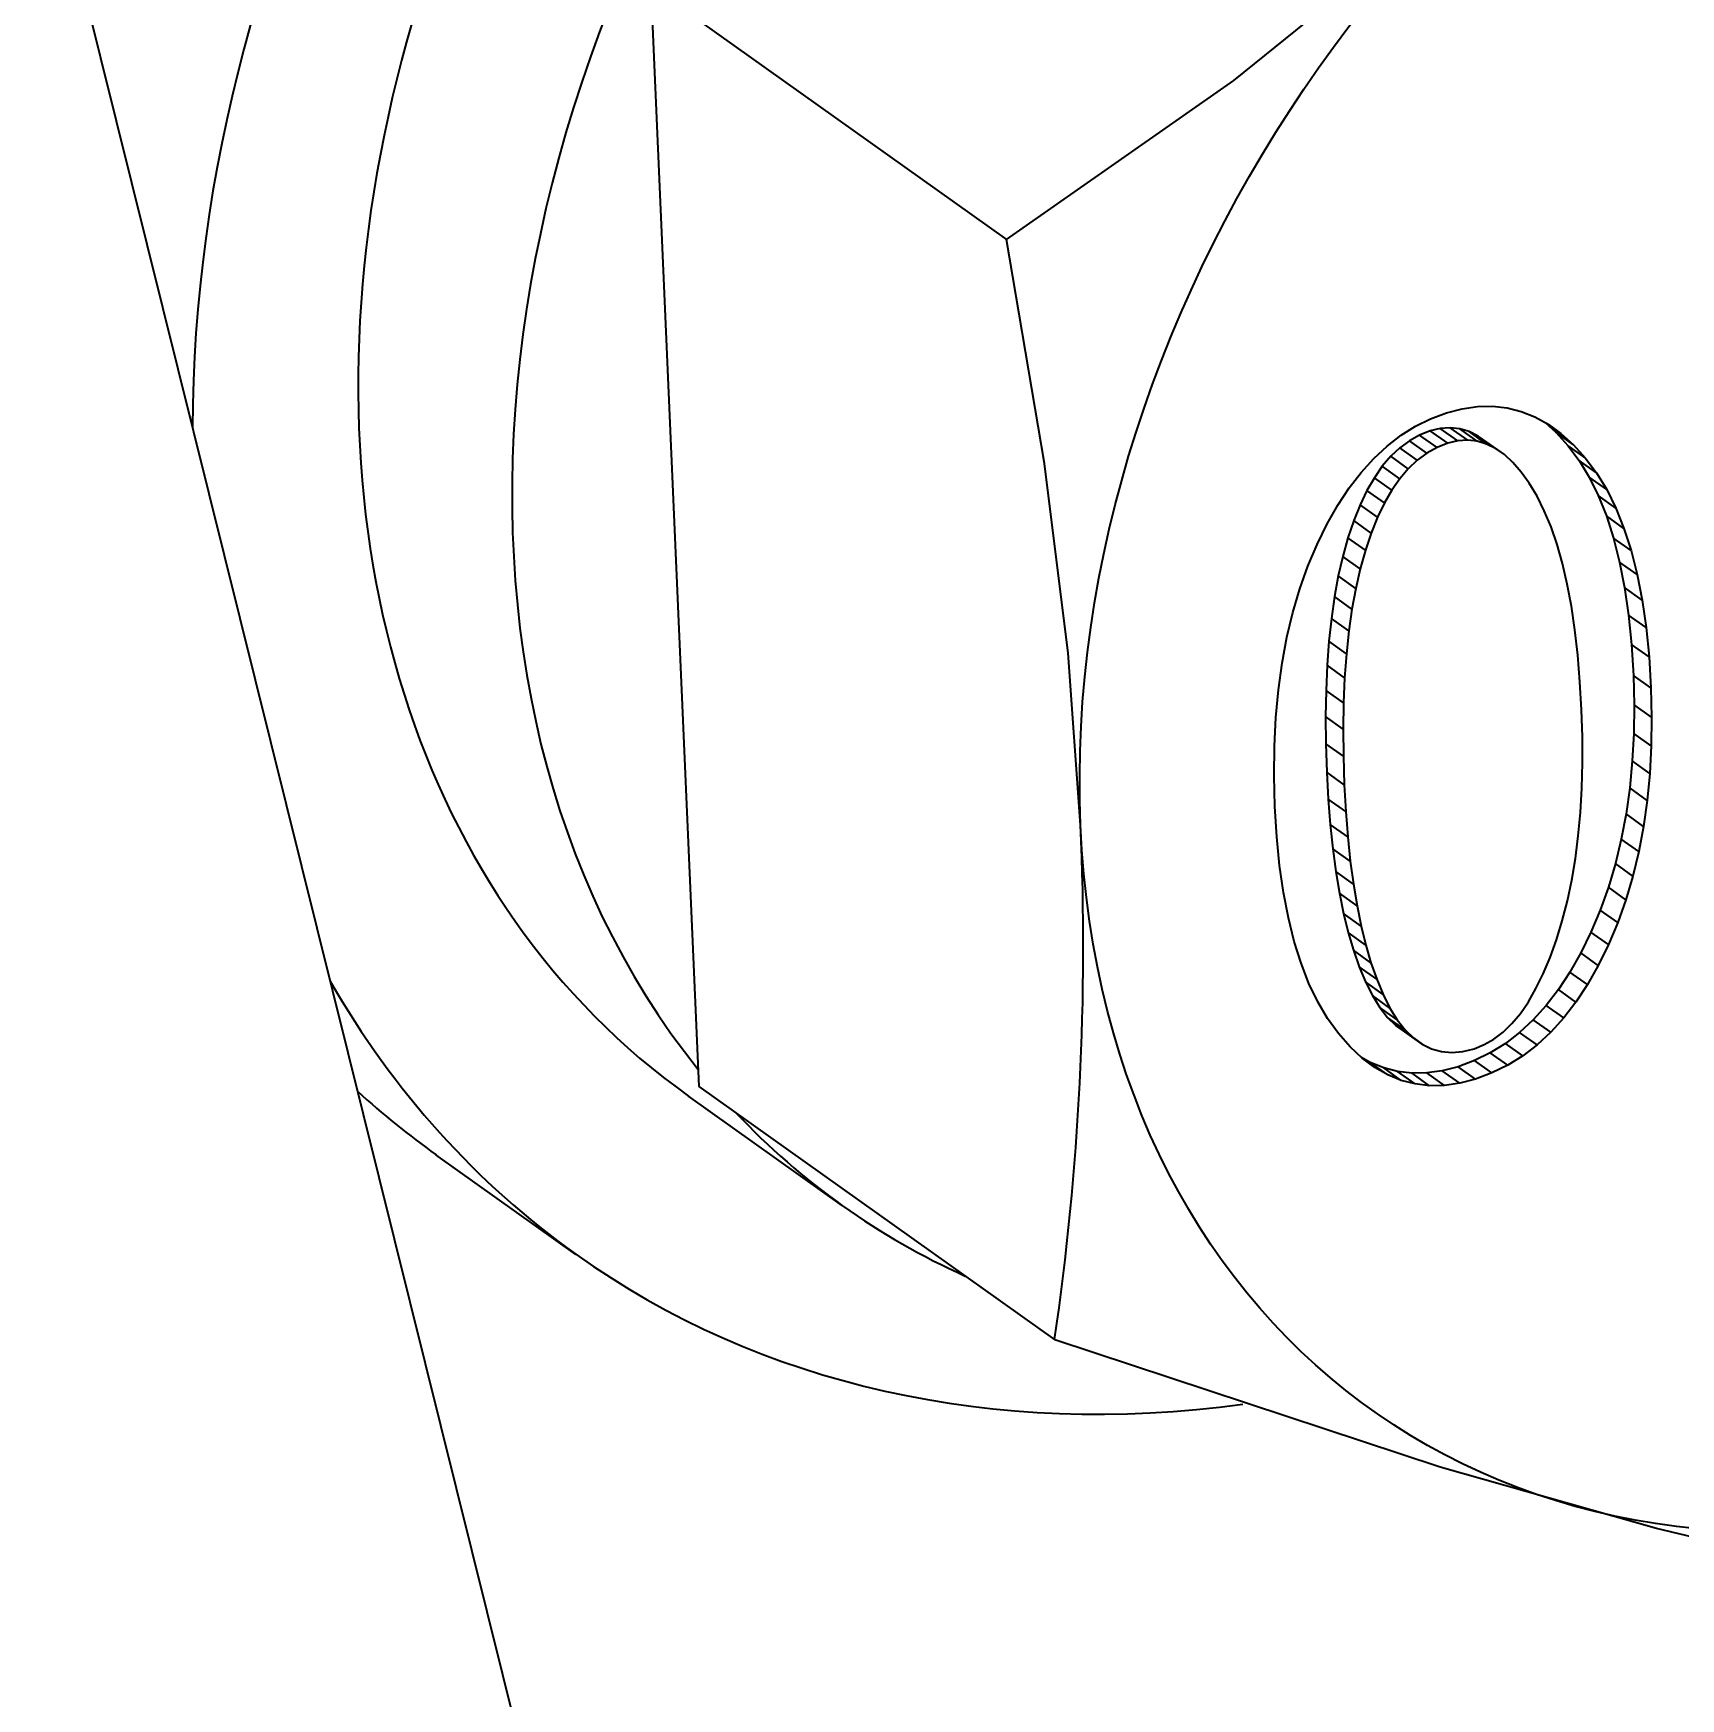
# Model space of a CAD drawing. Header units: millimetres. Extents: x 1333 to 129696, y -57210 to 105899.
# Drawn here: x 57155.808 to 57158.883, y 101189.66 to 101192.769 of the extents above; entities that cross this region are included whole.
import ezdxf

# ---------------------------------------------------------------- set-up
doc = ezdxf.new("R2010")
doc.units = ezdxf.units.MM
doc.header["$LTSCALE"] = 0.5
doc.layers.add('标注线', color=3, linetype='Continuous', lineweight=18)
doc.styles.add('DIM', font='romans.shx', dxfattribs={"width": 0.8, "bigfont": 'bigfont.shx'})
doc.dimstyles.new('DEH 1-1', dxfattribs={"dimtxt": 3.5, "dimasz": 2.5, "dimexe": 1, "dimexo": 0.625, "dimgap": 1.2, "dimtad": 1, "dimtoh": 1, "dimdsep": 46, "dimtxsty": 'DIM', "dimblk": 'OPEN', "dimcen": 0, "dimclrd": 8, "dimclre": 8, "dimclrt": 2, "dimazin": 2, "dimtfac": 0.5, "dimtmove": 0, "dimatfit": 3, "dimldrblk": 'OPEN', "dimfxl": 0, "dimtolj": 2, "dimlwd": 18, "dimlwe": 18, "dimarcsym": 0})

# ---------------------------------------------------------------- blocks, each defined once
blk = doc.blocks.new('_Open')
at = {"color": 0, "linetype": 'ByBlock', "lineweight": -2}
for p, q in [((-1, 0.1667), (0, 0)), ((-1, -0.1667), (0, 0)), ((0, 0), (-1, 0))]:
    blk.add_line(p, q, dxfattribs=at)

msp = doc.modelspace()

# ---------------------------------------------------------------- linework, layer by layer
at = {"color": 7, "lineweight": 35}
msp.add_line((57154.2898, 101199.332), (57160.2014, 101175.5628), dxfattribs=at)
at = {"color": 7, "lineweight": 35, "ltscale": 0.205599}
msp.add_line((57156.9607, 101192.8566), (57157.0507, 101190.8026), dxfattribs=at)
at = {"color": 7, "lineweight": 35, "ltscale": 0.081517}
for p, q in [((57156.9607, 101192.8566), (57157.6248, 101192.3839)), ((57157.0507, 101190.8026), (57157.7148, 101190.3298))]:
    msp.add_line(p, q, dxfattribs=at)
at = {"color": 7, "lineweight": 35, "ltscale": 0.003058}
for p, q in [((57158.4461, 101192.0602), (57158.4757, 101192.0678)), ((57158.4679, 101190.8395), (57158.4383, 101190.8318)), ((57158.5006, 101190.8163), (57158.471, 101190.8086))]:
    msp.add_line(p, q, dxfattribs=at)
at = {"color": 7, "lineweight": 35, "ltscale": 0.002904}
msp.add_line((57158.4757, 101192.0678), (57158.5044, 101192.0719), dxfattribs=at)
at = {"color": 7, "lineweight": 35, "ltscale": 0.002796}
msp.add_line((57158.5044, 101192.0719), (57158.5324, 101192.0725), dxfattribs=at)
at = {"color": 7, "lineweight": 35, "ltscale": 0.002733}
msp.add_line((57158.5324, 101192.0725), (57158.5596, 101192.0694), dxfattribs=at)
at = {"color": 7, "lineweight": 35, "ltscale": 0.002713}
msp.add_line((57158.5596, 101192.0694), (57158.5859, 101192.0628), dxfattribs=at)
at = {"color": 7, "lineweight": 35, "ltscale": 0.002747}
msp.add_line((57158.5859, 101192.0628), (57158.6114, 101192.0526), dxfattribs=at)
at = {"color": 7, "lineweight": 35, "ltscale": 0.003199}
msp.add_line((57158.3614, 101192.0182), (57158.3885, 101192.0352), dxfattribs=at)
at = {"color": 7, "lineweight": 35, "ltscale": 0.003148}
msp.add_line((57158.3885, 101192.0352), (57158.4167, 101192.0492), dxfattribs=at)
at = {"color": 7, "lineweight": 35, "ltscale": 0.00314}
msp.add_line((57158.4167, 101192.0492), (57158.4461, 101192.0602), dxfattribs=at)
at = {"color": 7, "lineweight": 35, "ltscale": 0.001841}
for p, q in [((57158.4531, 101192.0322), (57158.4347, 101192.031)), ((57158.4858, 101192.009), (57158.4674, 101192.0077))]:
    msp.add_line(p, q, dxfattribs=at)
at = {"color": 7, "lineweight": 35, "ltscale": 0.001799}
for p, q in [((57158.471, 101192.0303), (57158.4531, 101192.0322)), ((57158.5036, 101192.007), (57158.4858, 101192.009))]:
    msp.add_line(p, q, dxfattribs=at)
at = {"color": 7, "lineweight": 35, "ltscale": 0.004008}
for p, q in [((57158.4858, 101192.009), (57158.4531, 101192.0322)), ((57158.4286, 101191.9955), (57158.396, 101192.0187)), ((57158.4486, 101192.0033), (57158.4159, 101192.0265)), ((57158.4674, 101192.0077), (57158.4347, 101192.031)), ((57158.538, 101191.9937), (57158.5053, 101192.0169)), ((57158.6831, 101192.0007), (57158.6504, 101192.0239)), ((57158.3749, 101191.9558), (57158.3423, 101191.9791)), ((57158.7054, 101191.9762), (57158.6727, 101191.9995)), ((57158.3176, 101191.8651), (57158.2849, 101191.8883)), ((57158.7623, 101191.8824), (57158.7297, 101191.9057)), ((57158.3058, 101191.8357), (57158.2731, 101191.8589)), ((57158.295, 101191.8035), (57158.2623, 101191.8268)), ((57158.2853, 101191.769), (57158.2527, 101191.7922)), ((57158.277, 101191.7324), (57158.2443, 101191.7556)), ((57158.802, 101191.7585), (57158.7693, 101191.7817)), ((57158.8113, 101191.7105), (57158.7787, 101191.7338)), ((57158.8188, 101191.6592), (57158.7861, 101191.6824)), ((57158.2594, 101191.6103), (57158.2267, 101191.6336)), ((57158.8243, 101191.6045), (57158.7916, 101191.6277)), ((57158.8278, 101191.5465), (57158.7952, 101191.5697)), ((57158.2532, 101191.4698), (57158.2206, 101191.493)), ((57158.2537, 101191.4189), (57158.2211, 101191.4421)), ((57158.2554, 101191.3659), (57158.2228, 101191.3891)), ((57158.821, 101191.3367), (57158.7883, 101191.36)), ((57158.8052, 101191.241), (57158.7725, 101191.2642)), ((57158.2956, 101191.0665), (57158.263, 101191.0898)), ((57158.7486, 101191.0675), (57158.716, 101191.0907)), ((57158.3279, 101190.9743), (57158.2952, 101190.9976)), ((57158.3406, 101190.9489), (57158.3079, 101190.9722)), ((57158.3542, 101190.9269), (57158.3216, 101190.9501)), ((57158.6651, 101190.9304), (57158.6324, 101190.9537)), ((57158.3689, 101190.9083), (57158.3362, 101190.9315)), ((57158.3844, 101190.8931), (57158.3518, 101190.9163)), ((57158.401, 101190.8812), (57158.3683, 101190.9045)), ((57158.5887, 101190.8596), (57158.5561, 101190.8829)), ((57158.6155, 101190.8802), (57158.5828, 101190.9034)), ((57158.5312, 101190.8277), (57158.4986, 101190.8509)), ((57158.5607, 101190.8421), (57158.528, 101190.8654)), ((57158.3365, 101190.8242), (57158.3038, 101190.8474)), ((57158.3616, 101190.8139), (57158.329, 101190.8371)), ((57158.4424, 101190.8045), (57158.4097, 101190.8278)), ((57158.471, 101190.8086), (57158.4383, 101190.8318))]:
    msp.add_line(p, q, dxfattribs=at)
at = {"color": 7, "lineweight": 35, "ltscale": 0.002829}
msp.add_line((57158.6114, 101192.0526), (57158.6361, 101192.0389), dxfattribs=at)
at = {"color": 7, "lineweight": 35, "ltscale": 0.002707}
msp.add_line((57158.6304, 101192.0421), (57158.6504, 101192.0239), dxfattribs=at)
at = {"color": 7, "lineweight": 35, "ltscale": 0.003176}
msp.add_line((57158.66, 101192.0216), (57158.6341, 101192.04), dxfattribs=at)
at = {"color": 7, "lineweight": 35, "ltscale": 0.002954}
msp.add_line((57158.6361, 101192.0389), (57158.66, 101192.0216), dxfattribs=at)
at = {"color": 7, "lineweight": 35, "ltscale": 0.003272}
msp.add_line((57158.3355, 101191.9982), (57158.3614, 101192.0182), dxfattribs=at)
at = {"color": 7, "lineweight": 35, "ltscale": 0.002224}
for p, q in [((57158.3771, 101192.0082), (57158.3592, 101191.995)), ((57158.4097, 101191.985), (57158.3918, 101191.9718))]:
    msp.add_line(p, q, dxfattribs=at)
at = {"color": 7, "lineweight": 35, "ltscale": 0.002164}
msp.add_line((57158.396, 101192.0187), (57158.3771, 101192.0082), dxfattribs=at)
at = {"color": 7, "lineweight": 35, "ltscale": 0.004009}
for p, q in [((57158.4097, 101191.985), (57158.3771, 101192.0082)), ((57158.5036, 101192.007), (57158.471, 101192.0303)), ((57158.521, 101192.0019), (57158.4884, 101192.0252)), ((57158.5544, 101191.9822), (57158.5217, 101192.0054)), ((57158.3918, 101191.9718), (57158.3592, 101191.995)), ((57158.7263, 101191.9483), (57158.6937, 101191.9715)), ((57158.3442, 101191.9159), (57158.3116, 101191.9391)), ((57158.3591, 101191.9372), (57158.3264, 101191.9605)), ((57158.7453, 101191.917), (57158.7126, 101191.9403)), ((57158.3304, 101191.8919), (57158.2977, 101191.9151)), ((57158.7775, 101191.8445), (57158.7448, 101191.8677)), ((57158.7907, 101191.8032), (57158.758, 101191.8264)), ((57158.2698, 101191.6937), (57158.2372, 101191.717)), ((57158.264, 101191.6531), (57158.2313, 101191.6763)), ((57158.2561, 101191.5655), (57158.2234, 101191.5888)), ((57158.254, 101191.5187), (57158.2214, 101191.5419)), ((57158.8292, 101191.4918), (57158.7966, 101191.515)), ((57158.8285, 101191.4386), (57158.7959, 101191.4618)), ((57158.8258, 101191.3869), (57158.7931, 101191.4102)), ((57158.2582, 101191.3159), (57158.2255, 101191.3391)), ((57158.2619, 101191.2683), (57158.2292, 101191.2916)), ((57158.2666, 101191.2231), (57158.234, 101191.2464)), ((57158.2724, 101191.1804), (57158.2397, 101191.2036)), ((57158.7941, 101191.1953), (57158.7615, 101191.2186)), ((57158.2792, 101191.14), (57158.2465, 101191.1633)), ((57158.7811, 101191.1512), (57158.7484, 101191.1744)), ((57158.7659, 101191.1086), (57158.7332, 101191.1318)), ((57158.2869, 101191.1021), (57158.2542, 101191.1253)), ((57158.3053, 101191.0334), (57158.2727, 101191.0567)), ((57158.7297, 101191.0286), (57158.6971, 101191.0519)), ((57158.3161, 101191.0027), (57158.2834, 101191.0259)), ((57158.7095, 101190.9929), (57158.6768, 101191.0161)), ((57158.688, 101190.9601), (57158.6553, 101190.9834)), ((57158.3877, 101190.8072), (57158.355, 101190.8304)), ((57158.4146, 101190.804), (57158.3819, 101190.8273)), ((57158.5006, 101190.8163), (57158.4679, 101190.8395))]:
    msp.add_line(p, q, dxfattribs=at)
at = {"color": 7, "lineweight": 35, "ltscale": 0.002143}
for p, q in [((57158.4159, 101192.0265), (57158.396, 101192.0187)), ((57158.4486, 101192.0033), (57158.4286, 101191.9955))]:
    msp.add_line(p, q, dxfattribs=at)
at = {"color": 7, "lineweight": 35, "ltscale": 0.001931}
msp.add_line((57158.4347, 101192.031), (57158.4159, 101192.0265), dxfattribs=at)
at = {"color": 7, "lineweight": 35, "ltscale": 0.001932}
msp.add_line((57158.4674, 101192.0077), (57158.4486, 101192.0033), dxfattribs=at)
at = {"color": 7, "lineweight": 35, "ltscale": 0.001813}
for p, q in [((57158.4884, 101192.0252), (57158.471, 101192.0303)), ((57158.521, 101192.0019), (57158.5036, 101192.007))]:
    msp.add_line(p, q, dxfattribs=at)
at = {"color": 7, "lineweight": 35, "ltscale": 0.001882}
for p, q in [((57158.5053, 101192.0169), (57158.4884, 101192.0252)), ((57158.538, 101191.9937), (57158.521, 101192.0019))]:
    msp.add_line(p, q, dxfattribs=at)
at = {"color": 7, "lineweight": 35, "ltscale": 0.002003}
for p, q in [((57158.5217, 101192.0054), (57158.5053, 101192.0169)), ((57158.5544, 101191.9822), (57158.538, 101191.9937))]:
    msp.add_line(p, q, dxfattribs=at)
at = {"color": 7, "lineweight": 35, "ltscale": 0.003309}
for p, q in [((57158.6504, 101192.0239), (57158.6727, 101191.9995)), ((57158.5561, 101190.8829), (57158.528, 101190.8654)), ((57158.5887, 101190.8596), (57158.5607, 101190.8421))]:
    msp.add_line(p, q, dxfattribs=at)
at = {"color": 7, "lineweight": 35, "ltscale": 0.003112}
msp.add_line((57158.66, 101192.0216), (57158.6831, 101192.0007), dxfattribs=at)
at = {"color": 7, "lineweight": 35, "ltscale": 0.003308}
msp.add_line((57158.6831, 101192.0007), (57158.7054, 101191.9762), dxfattribs=at)
at = {"color": 7, "lineweight": 35, "ltscale": 0.003513}
msp.add_line((57158.2872, 101191.9491), (57158.3108, 101191.9751), dxfattribs=at)
at = {"color": 7, "lineweight": 35, "ltscale": 0.003379}
msp.add_line((57158.3108, 101191.9751), (57158.3355, 101191.9982), dxfattribs=at)
at = {"color": 7, "lineweight": 35, "ltscale": 0.002446}
msp.add_line((57158.3423, 101191.9791), (57158.3264, 101191.9605), dxfattribs=at)
at = {"color": 7, "lineweight": 35, "ltscale": 0.002323}
msp.add_line((57158.3592, 101191.995), (57158.3423, 101191.9791), dxfattribs=at)
at = {"color": 7, "lineweight": 35, "ltscale": 0.002322}
msp.add_line((57158.3918, 101191.9718), (57158.3749, 101191.9558), dxfattribs=at)
at = {"color": 7, "lineweight": 35, "ltscale": 0.002165}
msp.add_line((57158.4286, 101191.9955), (57158.4097, 101191.985), dxfattribs=at)
at = {"color": 7, "lineweight": 35, "ltscale": 0.002163}
msp.add_line((57158.5703, 101191.9676), (57158.5544, 101191.9822), dxfattribs=at)
at = {"color": 7, "lineweight": 35, "ltscale": 0.003489}
msp.add_line((57158.6727, 101191.9995), (57158.6937, 101191.9715), dxfattribs=at)
at = {"color": 7, "lineweight": 35, "ltscale": 0.003658}
for p, q in [((57158.6937, 101191.9715), (57158.7126, 101191.9403)), ((57158.7263, 101191.9483), (57158.7453, 101191.917))]:
    msp.add_line(p, q, dxfattribs=at)
at = {"color": 7, "lineweight": 35, "ltscale": 0.00349}
msp.add_line((57158.7054, 101191.9762), (57158.7263, 101191.9483), dxfattribs=at)
at = {"color": 7, "lineweight": 35, "ltscale": 0.003671}
msp.add_line((57158.2648, 101191.92), (57158.2872, 101191.9491), dxfattribs=at)
at = {"color": 7, "lineweight": 35, "ltscale": 0.002774}
for p, q in [((57158.3116, 101191.9391), (57158.2977, 101191.9151)), ((57158.3442, 101191.9159), (57158.3304, 101191.8919))]:
    msp.add_line(p, q, dxfattribs=at)
at = {"color": 7, "lineweight": 35, "ltscale": 0.002598}
for p, q in [((57158.3264, 101191.9605), (57158.3116, 101191.9391)), ((57158.3591, 101191.9372), (57158.3442, 101191.9159))]:
    msp.add_line(p, q, dxfattribs=at)
at = {"color": 7, "lineweight": 35, "ltscale": 0.002447}
msp.add_line((57158.3749, 101191.9558), (57158.3591, 101191.9372), dxfattribs=at)
at = {"color": 7, "lineweight": 35, "ltscale": 0.002363}
msp.add_line((57158.5858, 101191.9497), (57158.5703, 101191.9676), dxfattribs=at)
at = {"color": 7, "lineweight": 35, "ltscale": 0.002577}
msp.add_line((57158.6008, 101191.9287), (57158.5858, 101191.9497), dxfattribs=at)
at = {"color": 7, "lineweight": 35, "ltscale": 0.003858}
for p, q in [((57158.7126, 101191.9403), (57158.7297, 101191.9057)), ((57158.7453, 101191.917), (57158.7623, 101191.8824))]:
    msp.add_line(p, q, dxfattribs=at)
at = {"color": 7, "lineweight": 35, "ltscale": 0.003845}
msp.add_line((57158.2436, 101191.8879), (57158.2648, 101191.92), dxfattribs=at)
at = {"color": 7, "lineweight": 35, "ltscale": 0.002967}
msp.add_line((57158.2977, 101191.9151), (57158.2849, 101191.8883), dxfattribs=at)
at = {"color": 7, "lineweight": 35, "ltscale": 0.002821}
msp.add_line((57158.6153, 101191.9045), (57158.6008, 101191.9287), dxfattribs=at)
at = {"color": 7, "lineweight": 35, "ltscale": 0.004045}
msp.add_line((57158.2236, 101191.8528), (57158.2436, 101191.8879), dxfattribs=at)
at = {"color": 7, "lineweight": 35, "ltscale": 0.00317}
msp.add_line((57158.2849, 101191.8883), (57158.2731, 101191.8589), dxfattribs=at)
at = {"color": 7, "lineweight": 35, "ltscale": 0.002966}
msp.add_line((57158.3304, 101191.8919), (57158.3176, 101191.8651), dxfattribs=at)
at = {"color": 7, "lineweight": 35, "ltscale": 0.00304}
msp.add_line((57158.6289, 101191.8774), (57158.6153, 101191.9045), dxfattribs=at)
at = {"color": 7, "lineweight": 35, "ltscale": 0.003251}
msp.add_line((57158.6414, 101191.8474), (57158.6289, 101191.8774), dxfattribs=at)
at = {"color": 7, "lineweight": 35, "ltscale": 0.004086}
for p, q in [((57158.7297, 101191.9057), (57158.7448, 101191.8677)), ((57158.7623, 101191.8824), (57158.7775, 101191.8445))]:
    msp.add_line(p, q, dxfattribs=at)
at = {"color": 7, "lineweight": 35, "ltscale": 0.004255}
msp.add_line((57158.2047, 101191.8146), (57158.2236, 101191.8528), dxfattribs=at)
at = {"color": 7, "lineweight": 35, "ltscale": 0.003392}
for p, q in [((57158.2731, 101191.8589), (57158.2623, 101191.8268)), ((57158.3058, 101191.8357), (57158.295, 101191.8035))]:
    msp.add_line(p, q, dxfattribs=at)
at = {"color": 7, "lineweight": 35, "ltscale": 0.003171}
msp.add_line((57158.3176, 101191.8651), (57158.3058, 101191.8357), dxfattribs=at)
at = {"color": 7, "lineweight": 35, "ltscale": 0.003472}
msp.add_line((57158.6527, 101191.8145), (57158.6414, 101191.8474), dxfattribs=at)
at = {"color": 7, "lineweight": 35, "ltscale": 0.004338}
for p, q in [((57158.7448, 101191.8677), (57158.758, 101191.8264)), ((57158.7775, 101191.8445), (57158.7907, 101191.8032))]:
    msp.add_line(p, q, dxfattribs=at)
at = {"color": 7, "lineweight": 35, "ltscale": 0.00441}
msp.add_line((57158.1874, 101191.7741), (57158.2047, 101191.8146), dxfattribs=at)
at = {"color": 7, "lineweight": 35, "ltscale": 0.003586}
for p, q in [((57158.2623, 101191.8268), (57158.2527, 101191.7922)), ((57158.295, 101191.8035), (57158.2853, 101191.769))]:
    msp.add_line(p, q, dxfattribs=at)
at = {"color": 7, "lineweight": 35, "ltscale": 0.003706}
msp.add_line((57158.6628, 101191.7789), (57158.6527, 101191.8145), dxfattribs=at)
at = {"color": 7, "lineweight": 35, "ltscale": 0.004607}
msp.add_line((57158.758, 101191.8264), (57158.7693, 101191.7817), dxfattribs=at)
at = {"color": 7, "lineweight": 35, "ltscale": 0.003753}
for p, q in [((57158.2527, 101191.7922), (57158.2443, 101191.7556)), ((57158.2853, 101191.769), (57158.277, 101191.7324))]:
    msp.add_line(p, q, dxfattribs=at)
at = {"color": 7, "lineweight": 35, "ltscale": 0.004605}
msp.add_line((57158.7907, 101191.8032), (57158.802, 101191.7585), dxfattribs=at)
at = {"color": 7, "lineweight": 35, "ltscale": 0.004507}
msp.add_line((57158.1722, 101191.7316), (57158.1874, 101191.7741), dxfattribs=at)
at = {"color": 7, "lineweight": 35, "ltscale": 0.003927}
msp.add_line((57158.2443, 101191.7556), (57158.2372, 101191.717), dxfattribs=at)
at = {"color": 7, "lineweight": 35, "ltscale": 0.003949}
msp.add_line((57158.6717, 101191.7404), (57158.6628, 101191.7789), dxfattribs=at)
at = {"color": 7, "lineweight": 35, "ltscale": 0.004889}
msp.add_line((57158.7693, 101191.7817), (57158.7787, 101191.7338), dxfattribs=at)
at = {"color": 7, "lineweight": 35, "ltscale": 0.00489}
for p, q in [((57158.802, 101191.7585), (57158.8113, 101191.7105)), ((57158.2214, 101191.5419), (57158.2206, 101191.493)), ((57158.254, 101191.5187), (57158.2532, 101191.4698))]:
    msp.add_line(p, q, dxfattribs=at)
at = {"color": 7, "lineweight": 35, "ltscale": 0.004618}
msp.add_line((57158.1592, 101191.6873), (57158.1722, 101191.7316), dxfattribs=at)
at = {"color": 7, "lineweight": 35, "ltscale": 0.003929}
msp.add_line((57158.277, 101191.7324), (57158.2698, 101191.6937), dxfattribs=at)
at = {"color": 7, "lineweight": 35, "ltscale": 0.004202}
msp.add_line((57158.6794, 101191.6991), (57158.6717, 101191.7404), dxfattribs=at)
at = {"color": 7, "lineweight": 35, "ltscale": 0.005188}
for p, q in [((57158.7787, 101191.7338), (57158.7861, 101191.6824)), ((57158.8113, 101191.7105), (57158.8188, 101191.6592))]:
    msp.add_line(p, q, dxfattribs=at)
at = {"color": 7, "lineweight": 35, "ltscale": 0.004111}
for p, q in [((57158.2372, 101191.717), (57158.2313, 101191.6763)), ((57158.2698, 101191.6937), (57158.264, 101191.6531)), ((57158.6971, 101191.0519), (57158.6768, 101191.0161)), ((57158.7297, 101191.0286), (57158.7095, 101190.9929))]:
    msp.add_line(p, q, dxfattribs=at)
at = {"color": 7, "lineweight": 35, "ltscale": 0.004462}
msp.add_line((57158.6859, 101191.6549), (57158.6794, 101191.6991), dxfattribs=at)
at = {"color": 7, "lineweight": 35, "ltscale": 0.004746}
msp.add_line((57158.1482, 101191.6412), (57158.1592, 101191.6873), dxfattribs=at)
at = {"color": 7, "lineweight": 35, "ltscale": 0.004298}
for p, q in [((57158.2313, 101191.6763), (57158.2267, 101191.6336)), ((57158.264, 101191.6531), (57158.2594, 101191.6103))]:
    msp.add_line(p, q, dxfattribs=at)
at = {"color": 7, "lineweight": 35, "ltscale": 0.005497}
for p, q in [((57158.7861, 101191.6824), (57158.7916, 101191.6277)), ((57158.8188, 101191.6592), (57158.8243, 101191.6045))]:
    msp.add_line(p, q, dxfattribs=at)
at = {"color": 7, "lineweight": 35, "ltscale": 0.004885}
msp.add_line((57158.1393, 101191.5931), (57158.1482, 101191.6412), dxfattribs=at)
at = {"color": 7, "lineweight": 35, "ltscale": 0.004491}
for p, q in [((57158.2267, 101191.6336), (57158.2234, 101191.5888)), ((57158.2594, 101191.6103), (57158.2561, 101191.5655))]:
    msp.add_line(p, q, dxfattribs=at)
at = {"color": 7, "lineweight": 35, "ltscale": 0.004727}
msp.add_line((57158.6913, 101191.608), (57158.6859, 101191.6549), dxfattribs=at)
at = {"color": 7, "lineweight": 35, "ltscale": 0.005813}
for p, q in [((57158.7916, 101191.6277), (57158.7952, 101191.5697)), ((57158.8243, 101191.6045), (57158.8278, 101191.5465))]:
    msp.add_line(p, q, dxfattribs=at)
at = {"color": 7, "lineweight": 35, "ltscale": 0.004995}
msp.add_line((57158.6954, 101191.5582), (57158.6913, 101191.608), dxfattribs=at)
at = {"color": 7, "lineweight": 35, "ltscale": 0.005036}
msp.add_line((57158.1324, 101191.5432), (57158.1393, 101191.5931), dxfattribs=at)
at = {"color": 7, "lineweight": 35, "ltscale": 0.004689}
for p, q in [((57158.2234, 101191.5888), (57158.2214, 101191.5419)), ((57158.2561, 101191.5655), (57158.254, 101191.5187))]:
    msp.add_line(p, q, dxfattribs=at)
at = {"color": 7, "lineweight": 35, "ltscale": 0.005471}
msp.add_line((57158.7952, 101191.5697), (57158.7966, 101191.515), dxfattribs=at)
at = {"color": 7, "lineweight": 35, "ltscale": 0.005198}
msp.add_line((57158.1277, 101191.4915), (57158.1324, 101191.5432), dxfattribs=at)
at = {"color": 7, "lineweight": 35, "ltscale": 0.005268}
msp.add_line((57158.6984, 101191.5056), (57158.6954, 101191.5582), dxfattribs=at)
at = {"color": 7, "lineweight": 35, "ltscale": 0.005472}
msp.add_line((57158.8278, 101191.5465), (57158.8292, 101191.4918), dxfattribs=at)
at = {"color": 7, "lineweight": 35, "ltscale": 0.005038}
msp.add_line((57158.6999, 101191.4552), (57158.6984, 101191.5056), dxfattribs=at)
at = {"color": 7, "lineweight": 35, "ltscale": 0.005318}
for p, q in [((57158.7966, 101191.515), (57158.7959, 101191.4618)), ((57158.8292, 101191.4918), (57158.8285, 101191.4386))]:
    msp.add_line(p, q, dxfattribs=at)
at = {"color": 7, "lineweight": 35, "ltscale": 0.005368}
msp.add_line((57158.125, 101191.4379), (57158.1277, 101191.4915), dxfattribs=at)
at = {"color": 7, "lineweight": 35, "ltscale": 0.005094}
for p, q in [((57158.2206, 101191.493), (57158.2211, 101191.4421)), ((57158.2532, 101191.4698), (57158.2537, 101191.4189))]:
    msp.add_line(p, q, dxfattribs=at)
at = {"color": 7, "lineweight": 35, "ltscale": 0.005302}
for p, q in [((57158.2211, 101191.4421), (57158.2228, 101191.3891)), ((57158.2537, 101191.4189), (57158.2554, 101191.3659))]:
    msp.add_line(p, q, dxfattribs=at)
at = {"color": 7, "lineweight": 35, "ltscale": 0.004869}
msp.add_line((57158.7001, 101191.4066), (57158.6999, 101191.4552), dxfattribs=at)
at = {"color": 7, "lineweight": 35, "ltscale": 0.005174}
for p, q in [((57158.7959, 101191.4618), (57158.7931, 101191.4102)), ((57158.8285, 101191.4386), (57158.8258, 101191.3869))]:
    msp.add_line(p, q, dxfattribs=at)
at = {"color": 7, "lineweight": 35, "ltscale": 0.00555}
msp.add_line((57158.1244, 101191.3824), (57158.125, 101191.4379), dxfattribs=at)
at = {"color": 7, "lineweight": 35, "ltscale": 0.00504}
msp.add_line((57158.7931, 101191.4102), (57158.7883, 101191.36), dxfattribs=at)
at = {"color": 7, "lineweight": 35, "ltscale": 0.005737}
msp.add_line((57158.126, 101191.325), (57158.1244, 101191.3824), dxfattribs=at)
at = {"color": 7, "lineweight": 35, "ltscale": 0.005005}
msp.add_line((57158.2228, 101191.3891), (57158.2255, 101191.3391), dxfattribs=at)
at = {"color": 7, "lineweight": 35, "ltscale": 0.004707}
msp.add_line((57158.6988, 101191.3595), (57158.7001, 101191.4066), dxfattribs=at)
at = {"color": 7, "lineweight": 35, "ltscale": 0.005039}
msp.add_line((57158.8258, 101191.3869), (57158.821, 101191.3367), dxfattribs=at)
at = {"color": 7, "lineweight": 35, "ltscale": 0.005006}
msp.add_line((57158.2554, 101191.3659), (57158.2582, 101191.3159), dxfattribs=at)
at = {"color": 7, "lineweight": 35, "ltscale": 0.004546}
msp.add_line((57158.6963, 101191.3141), (57158.6988, 101191.3595), dxfattribs=at)
at = {"color": 7, "lineweight": 35, "ltscale": 0.004913}
msp.add_line((57158.7883, 101191.36), (57158.7815, 101191.3113), dxfattribs=at)
at = {"color": 7, "lineweight": 35, "ltscale": 0.00568}
msp.add_line((57158.1294, 101191.2683), (57158.126, 101191.325), dxfattribs=at)
at = {"color": 7, "lineweight": 35, "ltscale": 0.004771}
for p, q in [((57158.2255, 101191.3391), (57158.2292, 101191.2916)), ((57158.2582, 101191.3159), (57158.2619, 101191.2683))]:
    msp.add_line(p, q, dxfattribs=at)
at = {"color": 7, "lineweight": 35, "ltscale": 0.004914}
msp.add_line((57158.821, 101191.3367), (57158.8141, 101191.2881), dxfattribs=at)
at = {"color": 7, "lineweight": 35, "ltscale": 0.004542}
for p, q in [((57158.2292, 101191.2916), (57158.234, 101191.2464)), ((57158.2619, 101191.2683), (57158.2666, 101191.2231))]:
    msp.add_line(p, q, dxfattribs=at)
at = {"color": 7, "lineweight": 35, "ltscale": 0.004393}
msp.add_line((57158.6922, 101191.2704), (57158.6963, 101191.3141), dxfattribs=at)
at = {"color": 7, "lineweight": 35, "ltscale": 0.004798}
msp.add_line((57158.7815, 101191.3113), (57158.7725, 101191.2642), dxfattribs=at)
at = {"color": 7, "lineweight": 35, "ltscale": 0.004003}
for p, q in [((57158.8141, 101191.2881), (57158.7815, 101191.3113)), ((57158.6409, 101190.9038), (57158.6083, 101190.927))]:
    msp.add_line(p, q, dxfattribs=at)
at = {"color": 7, "lineweight": 35, "ltscale": 0.004797}
msp.add_line((57158.8141, 101191.2881), (57158.8052, 101191.241), dxfattribs=at)
at = {"color": 7, "lineweight": 35, "ltscale": 0.005377}
msp.add_line((57158.1348, 101191.2148), (57158.1294, 101191.2683), dxfattribs=at)
at = {"color": 7, "lineweight": 35, "ltscale": 0.004243}
msp.add_line((57158.6869, 101191.2283), (57158.6922, 101191.2704), dxfattribs=at)
at = {"color": 7, "lineweight": 35, "ltscale": 0.004695}
msp.add_line((57158.7725, 101191.2642), (57158.7615, 101191.2186), dxfattribs=at)
at = {"color": 7, "lineweight": 35, "ltscale": 0.004314}
for p, q in [((57158.234, 101191.2464), (57158.2397, 101191.2036)), ((57158.2666, 101191.2231), (57158.2724, 101191.1804))]:
    msp.add_line(p, q, dxfattribs=at)
at = {"color": 7, "lineweight": 35, "ltscale": 0.0041}
msp.add_line((57158.6801, 101191.1879), (57158.6869, 101191.2283), dxfattribs=at)
at = {"color": 7, "lineweight": 35, "ltscale": 0.004696}
msp.add_line((57158.8052, 101191.241), (57158.7941, 101191.1953), dxfattribs=at)
at = {"color": 7, "lineweight": 35, "ltscale": 0.005086}
msp.add_line((57158.142, 101191.1645), (57158.1348, 101191.2148), dxfattribs=at)
at = {"color": 7, "lineweight": 35, "ltscale": 0.004092}
for p, q in [((57158.2397, 101191.2036), (57158.2465, 101191.1633)), ((57158.2724, 101191.1804), (57158.2792, 101191.14))]:
    msp.add_line(p, q, dxfattribs=at)
at = {"color": 7, "lineweight": 35, "ltscale": 0.004601}
for p, q in [((57158.7615, 101191.2186), (57158.7484, 101191.1744)), ((57158.7941, 101191.1953), (57158.7811, 101191.1512))]:
    msp.add_line(p, q, dxfattribs=at)
at = {"color": 7, "lineweight": 35, "ltscale": 0.004801}
msp.add_line((57158.1511, 101191.1173), (57158.142, 101191.1645), dxfattribs=at)
at = {"color": 7, "lineweight": 35, "ltscale": 0.003872}
for p, q in [((57158.2465, 101191.1633), (57158.2542, 101191.1253)), ((57158.2792, 101191.14), (57158.2869, 101191.1021))]:
    msp.add_line(p, q, dxfattribs=at)
at = {"color": 7, "lineweight": 35, "ltscale": 0.003962}
msp.add_line((57158.672, 101191.1491), (57158.6801, 101191.1879), dxfattribs=at)
at = {"color": 7, "lineweight": 35, "ltscale": 0.004525}
for p, q in [((57158.7484, 101191.1744), (57158.7332, 101191.1318)), ((57158.7811, 101191.1512), (57158.7659, 101191.1086))]:
    msp.add_line(p, q, dxfattribs=at)
at = {"color": 7, "lineweight": 35, "ltscale": 0.003834}
msp.add_line((57158.6625, 101191.1119), (57158.672, 101191.1491), dxfattribs=at)
at = {"color": 7, "lineweight": 35, "ltscale": 0.004457}
msp.add_line((57158.7332, 101191.1318), (57158.716, 101191.0907), dxfattribs=at)
at = {"color": 7, "lineweight": 35, "ltscale": 0.00453}
msp.add_line((57158.162, 101191.0734), (57158.1511, 101191.1173), dxfattribs=at)
at = {"color": 7, "lineweight": 35, "ltscale": 0.003662}
msp.add_line((57158.2542, 101191.1253), (57158.263, 101191.0898), dxfattribs=at)
at = {"color": 7, "lineweight": 35, "ltscale": 0.003661}
msp.add_line((57158.2869, 101191.1021), (57158.2956, 101191.0665), dxfattribs=at)
at = {"color": 7, "lineweight": 35, "ltscale": 0.003712}
msp.add_line((57158.6515, 101191.0765), (57158.6625, 101191.1119), dxfattribs=at)
at = {"color": 7, "lineweight": 35, "ltscale": 0.004456}
msp.add_line((57158.7659, 101191.1086), (57158.7486, 101191.0675), dxfattribs=at)
at = {"color": 7, "lineweight": 35, "ltscale": 0.004273}
msp.add_line((57158.1748, 101191.0326), (57158.162, 101191.0734), dxfattribs=at)
at = {"color": 7, "lineweight": 35, "ltscale": 0.003452}
msp.add_line((57158.263, 101191.0898), (57158.2727, 101191.0567), dxfattribs=at)
at = {"color": 7, "lineweight": 35, "ltscale": 0.003533}
msp.add_line((57158.6395, 101191.0432), (57158.6515, 101191.0765), dxfattribs=at)
at = {"color": 7, "lineweight": 35, "ltscale": 0.00432}
for p, q in [((57158.716, 101191.0907), (57158.6971, 101191.0519)), ((57158.7486, 101191.0675), (57158.7297, 101191.0286))]:
    msp.add_line(p, q, dxfattribs=at)
at = {"color": 7, "lineweight": 35, "ltscale": 0.003257}
for p, q in [((57158.2727, 101191.0567), (57158.2834, 101191.0259)), ((57158.3053, 101191.0334), (57158.3161, 101191.0027))]:
    msp.add_line(p, q, dxfattribs=at)
at = {"color": 7, "lineweight": 35, "ltscale": 0.003453}
msp.add_line((57158.2956, 101191.0665), (57158.3053, 101191.0334), dxfattribs=at)
at = {"color": 7, "lineweight": 35, "ltscale": 0.00329}
msp.add_line((57158.6268, 101191.0129), (57158.6395, 101191.0432), dxfattribs=at)
at = {"color": 7, "lineweight": 35, "ltscale": 0.004038}
msp.add_line((57158.1895, 101190.995), (57158.1748, 101191.0326), dxfattribs=at)
at = {"color": 7, "lineweight": 35, "ltscale": 0.003068}
for p, q in [((57158.2834, 101191.0259), (57158.2952, 101190.9976)), ((57158.3161, 101191.0027), (57158.3279, 101190.9743))]:
    msp.add_line(p, q, dxfattribs=at)
at = {"color": 7, "lineweight": 35, "ltscale": 0.003062}
msp.add_line((57158.6133, 101190.9854), (57158.6268, 101191.0129), dxfattribs=at)
at = {"color": 7, "lineweight": 35, "ltscale": 0.003916}
for p, q in [((57158.6768, 101191.0161), (57158.6553, 101190.9834)), ((57158.7095, 101190.9929), (57158.688, 101190.9601))]:
    msp.add_line(p, q, dxfattribs=at)
at = {"color": 7, "lineweight": 35, "ltscale": 0.003818}
msp.add_line((57158.206, 101190.9606), (57158.1895, 101190.995), dxfattribs=at)
at = {"color": 7, "lineweight": 35, "ltscale": 0.002842}
for p, q in [((57158.2952, 101190.9976), (57158.3079, 101190.9722)), ((57158.3279, 101190.9743), (57158.3406, 101190.9489))]:
    msp.add_line(p, q, dxfattribs=at)
at = {"color": 7, "lineweight": 35, "ltscale": 0.002844}
msp.add_line((57158.5991, 101190.9608), (57158.6133, 101190.9854), dxfattribs=at)
at = {"color": 7, "lineweight": 35, "ltscale": 0.003749}
msp.add_line((57158.6553, 101190.9834), (57158.6324, 101190.9537), dxfattribs=at)
at = {"color": 7, "lineweight": 35, "ltscale": 0.003624}
msp.add_line((57158.2244, 101190.9293), (57158.206, 101190.9606), dxfattribs=at)
at = {"color": 7, "lineweight": 35, "ltscale": 0.002592}
for p, q in [((57158.3079, 101190.9722), (57158.3216, 101190.9501)), ((57158.3406, 101190.9489), (57158.3542, 101190.9269))]:
    msp.add_line(p, q, dxfattribs=at)
at = {"color": 7, "lineweight": 35, "ltscale": 0.00237}
for p, q in [((57158.3216, 101190.9501), (57158.3362, 101190.9315)), ((57158.3542, 101190.9269), (57158.3689, 101190.9083))]:
    msp.add_line(p, q, dxfattribs=at)
at = {"color": 7, "lineweight": 35, "ltscale": 0.002641}
msp.add_line((57158.5842, 101190.939), (57158.5991, 101190.9608), dxfattribs=at)
at = {"color": 7, "lineweight": 35, "ltscale": 0.003594}
msp.add_line((57158.6324, 101190.9537), (57158.6083, 101190.927), dxfattribs=at)
at = {"color": 7, "lineweight": 35, "ltscale": 0.003748}
msp.add_line((57158.688, 101190.9601), (57158.6651, 101190.9304), dxfattribs=at)
at = {"color": 7, "lineweight": 35, "ltscale": 0.00346}
msp.add_line((57158.2447, 101190.9013), (57158.2244, 101190.9293), dxfattribs=at)
at = {"color": 7, "lineweight": 35, "ltscale": 0.002177}
for p, q in [((57158.3362, 101190.9315), (57158.3518, 101190.9163)), ((57158.3689, 101190.9083), (57158.3844, 101190.8931))]:
    msp.add_line(p, q, dxfattribs=at)
at = {"color": 7, "lineweight": 35, "ltscale": 0.002033}
for p, q in [((57158.3518, 101190.9163), (57158.3683, 101190.9045)), ((57158.3844, 101190.8931), (57158.401, 101190.8812))]:
    msp.add_line(p, q, dxfattribs=at)
at = {"color": 7, "lineweight": 35, "ltscale": 0.0023}
msp.add_line((57158.5519, 101190.9041), (57158.5684, 101190.9201), dxfattribs=at)
at = {"color": 7, "lineweight": 35, "ltscale": 0.00246}
msp.add_line((57158.5684, 101190.9201), (57158.5842, 101190.939), dxfattribs=at)
at = {"color": 7, "lineweight": 35, "ltscale": 0.003475}
msp.add_line((57158.6083, 101190.927), (57158.5828, 101190.9034), dxfattribs=at)
at = {"color": 7, "lineweight": 35, "ltscale": 0.003598}
msp.add_line((57158.6651, 101190.9304), (57158.6409, 101190.9038), dxfattribs=at)
at = {"color": 7, "lineweight": 35, "ltscale": 0.003283}
msp.add_line((57158.2663, 101190.8766), (57158.2447, 101190.9013), dxfattribs=at)
at = {"color": 7, "lineweight": 35, "ltscale": 0.001944}
msp.add_line((57158.401, 101190.8812), (57158.4185, 101190.8728), dxfattribs=at)
at = {"color": 7, "lineweight": 35, "ltscale": 0.00207}
msp.add_line((57158.5168, 101190.8806), (57158.5347, 101190.8909), dxfattribs=at)
at = {"color": 7, "lineweight": 35, "ltscale": 0.002167}
msp.add_line((57158.5347, 101190.8909), (57158.5519, 101190.9041), dxfattribs=at)
at = {"color": 7, "lineweight": 35, "ltscale": 0.003372}
for p, q in [((57158.5828, 101190.9034), (57158.5561, 101190.8829)), ((57158.6155, 101190.8802), (57158.5887, 101190.8596))]:
    msp.add_line(p, q, dxfattribs=at)
at = {"color": 7, "lineweight": 35, "ltscale": 0.00347}
msp.add_line((57158.6409, 101190.9038), (57158.6155, 101190.8802), dxfattribs=at)
at = {"color": 7, "lineweight": 35, "ltscale": 0.00308}
msp.add_line((57158.2888, 101190.8555), (57158.2663, 101190.8766), dxfattribs=at)
at = {"color": 7, "lineweight": 35, "ltscale": 0.001877}
msp.add_line((57158.3038, 101190.8474), (57158.2875, 101190.8567), dxfattribs=at)
at = {"color": 7, "lineweight": 35, "ltscale": 0.002924}
msp.add_line((57158.3122, 101190.838), (57158.2888, 101190.8555), dxfattribs=at)
at = {"color": 7, "lineweight": 35, "ltscale": 0.001911}
msp.add_line((57158.4185, 101190.8728), (57158.4369, 101190.8678), dxfattribs=at)
at = {"color": 7, "lineweight": 35, "ltscale": 0.001954}
msp.add_line((57158.4369, 101190.8678), (57158.4564, 101190.8662), dxfattribs=at)
at = {"color": 7, "lineweight": 35, "ltscale": 0.00204}
msp.add_line((57158.4564, 101190.8662), (57158.4767, 101190.8679), dxfattribs=at)
at = {"color": 7, "lineweight": 35, "ltscale": 0.00327}
for p, q in [((57158.4986, 101190.8509), (57158.4679, 101190.8395)), ((57158.5312, 101190.8277), (57158.5006, 101190.8163))]:
    msp.add_line(p, q, dxfattribs=at)
at = {"color": 7, "lineweight": 35, "ltscale": 0.002198}
msp.add_line((57158.4767, 101190.8679), (57158.4981, 101190.8731), dxfattribs=at)
at = {"color": 7, "lineweight": 35, "ltscale": 0.002011}
msp.add_line((57158.4981, 101190.8731), (57158.5168, 101190.8806), dxfattribs=at)
at = {"color": 7, "lineweight": 35, "ltscale": 0.003278}
for p, q in [((57158.528, 101190.8654), (57158.4986, 101190.8509)), ((57158.5607, 101190.8421), (57158.5312, 101190.8277))]:
    msp.add_line(p, q, dxfattribs=at)
at = {"color": 7, "lineweight": 35, "ltscale": 0.002717}
for p, q in [((57158.329, 101190.8371), (57158.3038, 101190.8474)), ((57158.3616, 101190.8139), (57158.3365, 101190.8242))]:
    msp.add_line(p, q, dxfattribs=at)
at = {"color": 7, "lineweight": 35, "ltscale": 0.002793}
msp.add_line((57158.3365, 101190.8242), (57158.3122, 101190.838), dxfattribs=at)
at = {"color": 7, "lineweight": 35, "ltscale": 0.002691}
for p, q in [((57158.355, 101190.8304), (57158.329, 101190.8371)), ((57158.3877, 101190.8072), (57158.3616, 101190.8139))]:
    msp.add_line(p, q, dxfattribs=at)
at = {"color": 7, "lineweight": 35, "ltscale": 0.00271}
for p, q in [((57158.3819, 101190.8273), (57158.355, 101190.8304)), ((57158.4146, 101190.804), (57158.3877, 101190.8072))]:
    msp.add_line(p, q, dxfattribs=at)
at = {"color": 7, "lineweight": 35, "ltscale": 0.002778}
for p, q in [((57158.4097, 101190.8278), (57158.3819, 101190.8273)), ((57158.4424, 101190.8045), (57158.4146, 101190.804))]:
    msp.add_line(p, q, dxfattribs=at)
at = {"color": 7, "lineweight": 35, "ltscale": 0.002891}
for p, q in [((57158.4383, 101190.8318), (57158.4097, 101190.8278)), ((57158.471, 101190.8086), (57158.4424, 101190.8045))]:
    msp.add_line(p, q, dxfattribs=at)
at = {"color": 7, "lineweight": 35, "ltscale": 0.035274}
msp.add_line((57157.3187, 101190.5799), (57157.0313, 101190.7844), dxfattribs=at)
at = {"color": 7, "lineweight": 35, "ltscale": 0.032067}
msp.add_line((57156.821, 101190.4891), (57156.5598, 101190.6751), dxfattribs=at)
at = {"color": 7, "lineweight": 35}
for points in [[(57157.6248, 101192.3839), (57158.0492, 101192.6809), (57158.3931, 101192.959), (57158.6952, 101193.2438), (57158.9833, 101193.561), (57159.2834, 101193.9467)], [(57157.7633, 101191.2903), (57157.7401, 101191.6113), (57157.6961, 101191.9656), (57157.6248, 101192.3839)], [(57159.4632, 101189.8419), (57159.1435, 101189.9042), (57158.8384, 101189.9773), (57158.4347, 101190.0917), (57157.7148, 101190.3298)]]:
    msp.add_lwpolyline(points, dxfattribs=at)
msp.add_arc((57152.6999, 101191.0654), 5.0683, 351.6559, 2.5434, dxfattribs=at)
for centre, major_axis, start_param, end_param in [((57158.3436, 101192.6275), (1.5225, 2.1384), 6.283138, 8.600762), ((57158.3436, 101192.6275), (1.3122, 1.8431), 6.283138, 9.424731), ((57158.631, 101192.4229), (1.3122, 1.8431), 6.283138, 9.211683), ((57159.4668, 101191.8277), (1.16, 1.6292), 2.36449, 8.647675), ((57158.3436, 101192.6275), (1.5225, 2.1384), 2.802711, 3.141546), ((57158.0824, 101192.8135), (1.5225, 2.1384), 3.048126, 3.141546), ((57158.631, 101192.4229), (1.3122, 1.8431), 2.989644, 3.141546), ((57158.631, 101192.4229), (1.3122, 1.8431), 3.141546, 3.293542), ((57158.3436, 101192.6275), (1.5225, 2.1384), 3.141546, 3.765417)]:
    msp.add_ellipse(centre, major_axis=major_axis, ratio=0.767269, start_param=start_param, end_param=end_param, dxfattribs=at)

# ---------------------------------------------------------------- leaders
at = {"layer": '标注线'}
msp.add_leader([(57156.6404, 101216.5498), (57174.154, 101187.0281), (57212.0974, 101187.0281)], dimstyle='DEH 1-1', override={"dimgap": 1.2, "dimtad": 1}, dxfattribs=at)

doc.saveas('drawing.dxf')
